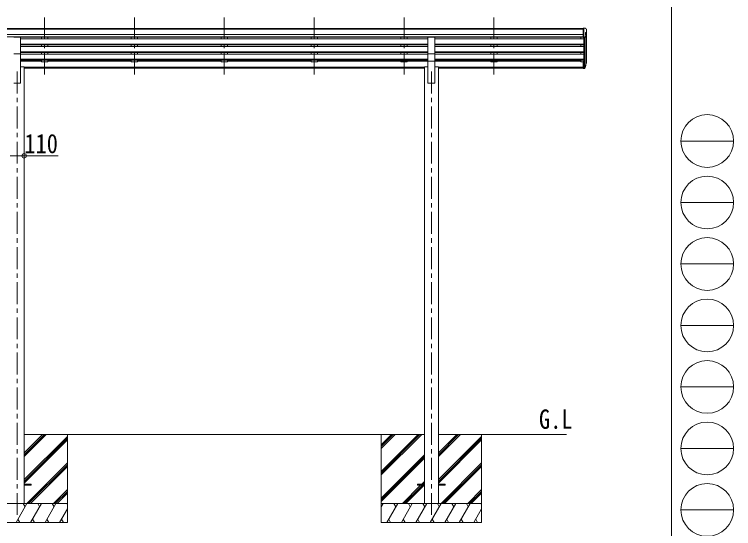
# Model space of a CAD drawing. Units: millimetres at full size, sheet at 1:35; some dimension numbers follow another scale. Extents: x -9837 to 9837, y -6790 to 6790.
# Drawn here: x 4108 to 9837, y -4314 to -216 of the extents above; entities that cross this region are included whole.
import ezdxf
from ezdxf.enums import TextEntityAlignment as Align

# ---------------------------------------------------------------- set-up
doc = ezdxf.new("R2010")
doc.units = ezdxf.units.MM
doc.header["$LTSCALE"] = 35
doc.header["$PDMODE"] = 32
doc.header["$PDSIZE"] = 35
doc.linetypes.add('CHAIN1', pattern=[8, 5, -1, 1, -1])
for name, color, linetype, lineweight in [('0-0_0', 7, 'Continuous', 9), ('0-1_本体', 5, 'CHAIN1', 9), ('0-3_ELV2', 4, 'Continuous', 9), ('0-6_OTH_LINE', 6, 'Continuous', 9), ('F-0_240', 7, 'Continuous', 9)]:
    doc.layers.add(name, color=color, linetype=linetype, lineweight=lineweight)
doc.layers.add('0-7_SHAPE', color=7, linetype='Continuous')
doc.styles.add('ＭＳ ゴシック', font='')
doc.styles.get('ＭＳ ゴシック').set_extended_font_data('MS Gothic')

msp = doc.modelspace()

# ---------------------------------------------------------------- linework, layer by layer
at = {"layer": '0-0_0'}
for p, q in [((4185.33, -3739.54), (4360.96, -3563.91)), ((4185.33, -3725.39), (4346.82, -3563.91)), ((4185.33, -3711.25), (4332.68, -3563.91)), ((4185.33, -3563.91), (7374.93, -3563.91)), ((4185.33, -3923.38), (4530.13, -3578.59)), ((4185.33, -3937.52), (4530.13, -3592.73)), ((4185.33, -3951.67), (4530.13, -3606.87)), ((4530.13, -3563.91), (4530.13, -4263.91)), ((7030.13, -3563.91), (7030.13, -4263.91)), ((7030.13, -3858.08), (7324.31, -3563.91)), ((7030.13, -3872.23), (7338.45, -3563.91)), ((7030.13, -3886.37), (7352.59, -3563.91)), ((7030.13, -3674.24), (7140.46, -3563.91)), ((7030.13, -3660.09), (7126.32, -3563.91)), ((7030.13, -3645.95), (7112.18, -3563.91)), ((7485.33, -3563.91), (8506.13, -3563.91)), ((7485.33, -3739.54), (7660.96, -3563.91)), ((7485.33, -3725.39), (7646.82, -3563.91)), ((7485.33, -3711.25), (7632.68, -3563.91)), ((7485.33, -3923.38), (7830.13, -3578.59)), ((7485.33, -3937.52), (7830.13, -3592.73)), ((7485.33, -3951.67), (7830.13, -3606.87)), ((7830.13, -3563.91), (7830.13, -4263.91)), ((7030.13, -4070.21), (7374.93, -3725.42)), ((7030.13, -4084.36), (7374.93, -3739.56)), ((7030.13, -4098.5), (7374.93, -3753.7)), ((4206.94, -4113.91), (4530.13, -3790.72)), ((4221.08, -4113.91), (4530.13, -3804.86)), ((4235.23, -4113.91), (4530.13, -3819)), ((7506.94, -4113.91), (7830.13, -3790.72)), ((7521.08, -4113.91), (7830.13, -3804.86)), ((7535.23, -4113.91), (7830.13, -3819)), ((7353.07, -3959.41), (7374.93, -3937.55)), ((7367.22, -3959.41), (7374.93, -3951.69)), ((4419.07, -4113.91), (4530.13, -4002.85)), ((7198.57, -4113.91), (7344.07, -3968.41)), ((7212.71, -4113.91), (7358.22, -3968.41)), ((7226.86, -4113.91), (7372.36, -3968.41)), ((7719.07, -4113.91), (7830.13, -4002.85)), ((4433.21, -4113.91), (4530.13, -4016.99)), ((4447.36, -4113.91), (4530.13, -4031.13)), ((7733.21, -4113.91), (7830.13, -4016.99)), ((7747.36, -4113.91), (7830.13, -4031.13)), ((4530.13, -4113.91), (3730.13, -4113.91)), ((4121.29, -4263.91), (4207.89, -4113.91)), ((4192.89, -4139.89), (4177.89, -4113.9)), ((4236.76, -4263.91), (4323.36, -4113.91)), ((4308.36, -4139.89), (4293.36, -4113.91)), ((4352.23, -4263.91), (4438.83, -4113.91)), ((4408.83, -4113.91), (4423.83, -4139.89)), ((4524.3, -4113.91), (4530.13, -4124.01)), ((7830.13, -4113.91), (7030.13, -4113.91)), ((7030.13, -4141.41), (7046.01, -4113.91)), ((7074.88, -4263.91), (7161.48, -4113.91)), ((7146.48, -4139.89), (7131.48, -4113.91)), ((7190.35, -4263.91), (7276.95, -4113.91)), ((7261.95, -4139.89), (7246.95, -4113.91)), ((7305.82, -4263.91), (7392.42, -4113.91)), ((7377.42, -4139.89), (7362.42, -4113.91)), ((7421.29, -4263.91), (7507.89, -4113.91)), ((7492.89, -4139.89), (7477.89, -4113.9)), ((7536.76, -4263.91), (7623.36, -4113.91)), ((7608.36, -4139.89), (7593.36, -4113.91)), ((7652.23, -4263.91), (7738.83, -4113.91)), ((7708.83, -4113.91), (7723.83, -4139.89)), ((7824.3, -4113.91), (7830.13, -4124.01)), ((4467.7, -4263.91), (4530.13, -4155.77)), ((7767.7, -4263.91), (7830.13, -4155.77)), ((4136.29, -4237.93), (4151.29, -4263.91)), ((4251.76, -4237.93), (4266.76, -4263.91)), ((4367.23, -4237.93), (4382.23, -4263.91)), ((4482.7, -4237.93), (4497.7, -4263.91)), ((7089.88, -4237.93), (7104.87, -4263.91)), ((7205.35, -4237.93), (7220.35, -4263.91)), ((7320.82, -4237.92), (7335.82, -4263.91)), ((7436.29, -4237.93), (7451.29, -4263.91)), ((7551.76, -4237.93), (7566.76, -4263.91)), ((7667.23, -4237.93), (7682.23, -4263.91)), ((7782.7, -4237.93), (7797.7, -4263.91)), ((3730.13, -4263.91), (4530.13, -4263.91)), ((7030.13, -4263.91), (7830.13, -4263.91))]:
    msp.add_line(p, q, dxfattribs=at)
at = {"layer": '0-1_本体'}
for p, q in [((4348.13, -239.5), (4348.13, -717.02)), ((5064.13, -239.5), (5064.13, -717.02)), ((5780.13, -239.5), (5780.13, -717.02)), ((6496.13, -239.5), (6496.13, -717.02)), ((7212.13, -239.5), (7212.13, -717.02)), ((7928.13, -239.5), (7928.13, -717.02)), ((4130.13, -670.34), (4130.13, -4213.91)), ((7430.13, -670.34), (7430.13, -4213.91))]:
    msp.add_line(p, q, dxfattribs=at)
at = {"layer": '0-3_ELV2'}
for p, q in [((2932.63, -328.63), (8637.63, -328.63)), ((2932.63, -333.85), (8637.63, -333.85)), ((8637.63, -327.03), (8627.63, -327.11)), ((8627.63, -328.63), (8627.63, -327.11)), ((8637.63, -399.01), (8637.63, -327.03)), ((8656.13, -327.03), (8637.63, -327.03)), ((8644.13, -400.01), (8644.13, -327.03)), ((8656.13, -327.03), (8658.46, -327.17)), ((8659.22, -327.59), (8663.29, -333.4)), ((8666.13, -336.4), (8666.13, -337.03)), ((8637.63, -377.38), (2922.63, -377.38)), ((8637.63, -395.23), (2922.63, -395.23)), ((4102.63, -397.66), (4157.63, -397.66)), ((4157.63, -529.45), (4157.63, -397.66)), ((7402.63, -398.48), (4157.63, -398.48)), ((4323.13, -398.48), (4323.13, -410.99)), ((4373.13, -398.48), (4373.13, -410.89)), ((5039.13, -398.48), (5039.13, -410.99)), ((5089.13, -398.48), (5089.13, -410.89)), ((5755.13, -398.48), (5755.13, -410.99)), ((5805.13, -398.48), (5805.13, -410.89)), ((6471.13, -398.48), (6471.13, -410.99)), ((6521.13, -398.48), (6521.13, -410.89)), ((7187.13, -398.48), (7187.13, -410.99)), ((7237.13, -398.48), (7237.13, -410.89)), ((7402.63, -529.45), (7402.63, -397.66)), ((7402.63, -397.66), (7457.63, -397.66)), ((7457.63, -529.45), (7457.63, -397.66)), ((8637.63, -398.58), (7457.63, -398.58)), ((7903.13, -398.48), (7903.13, -410.99)), ((7953.13, -398.48), (7953.13, -410.89)), ((8619.13, -398.48), (8619.13, -410.99)), ((8637.63, -399.01), (8644.13, -399.01)), ((8644.13, -400.01), (8649.34, -399.69)), ((8644.13, -400.01), (8644.13, -592.63)), ((8650.13, -399.53), (8650.14, -637.41)), ((8651.76, -398.2), (8660.76, -382.6)), ((8658.13, -361.54), (8658.13, -377.81)), ((8663.6, -358.21), (8658.28, -361.28)), ((8659.16, -385.37), (8659.16, -618.97)), ((8664.13, -357.6), (8664.13, -592.27)), ((7402.63, -410.99), (4157.63, -410.99)), ((7402.63, -452.86), (4157.63, -452.86)), ((7402.63, -454.36), (4157.63, -454.36)), ((7457.63, -410.99), (8644.13, -410.99)), ((7457.63, -452.86), (8644.13, -452.86)), ((7457.63, -454.36), (8644.13, -454.36)), ((7402.63, -458.68), (4157.63, -458.68)), ((7402.63, -471.53), (4157.63, -471.53)), ((7402.63, -513.41), (4157.63, -513.41)), ((7402.63, -514.91), (4157.63, -514.91)), ((4323.13, -458.68), (4323.13, -471.53)), ((4373.13, -458.68), (4373.13, -471.53)), ((5039.13, -458.68), (5039.13, -471.53)), ((5089.13, -458.68), (5089.13, -471.53)), ((5755.13, -458.68), (5755.13, -471.53)), ((5805.13, -458.68), (5805.13, -471.53)), ((6471.13, -458.68), (6471.13, -471.53)), ((6521.13, -458.68), (6521.13, -471.53)), ((7187.13, -458.68), (7187.13, -471.53)), ((7237.13, -458.68), (7237.13, -471.53)), ((7457.63, -458.68), (8644.13, -458.68)), ((7457.63, -471.53), (8644.13, -471.53)), ((7457.63, -513.41), (8644.13, -513.41)), ((7457.63, -514.91), (8644.13, -514.91)), ((7903.13, -458.68), (7903.13, -471.53)), ((7953.13, -458.68), (7953.13, -471.53)), ((8619.13, -458.68), (8619.13, -471.53)), ((4102.63, -529.45), (4157.63, -529.45)), ((7402.63, -519.22), (4157.63, -519.22)), ((4157.63, -529.45), (4157.63, -763.91)), ((7402.63, -532.08), (4157.63, -532.08)), ((4323.13, -519.22), (4323.13, -531.98)), ((4373.13, -519.22), (4373.13, -532.08)), ((5039.13, -519.22), (5039.13, -531.98)), ((5089.13, -519.22), (5089.13, -532.08)), ((5755.13, -519.22), (5755.13, -531.98)), ((5805.13, -519.22), (5805.13, -532.08)), ((6471.13, -519.22), (6471.13, -531.98)), ((6521.13, -519.22), (6521.13, -532.08)), ((7187.13, -519.22), (7187.13, -531.98)), ((7237.13, -519.22), (7237.13, -532.08)), ((7402.63, -529.45), (7402.63, -763.91)), ((7402.63, -529.45), (7457.63, -529.45)), ((7457.63, -519.22), (8644.13, -519.22)), ((7457.63, -529.45), (7457.63, -763.91)), ((7457.63, -532.08), (8644.13, -532.08)), ((7903.13, -519.22), (7903.13, -531.98)), ((7953.13, -519.22), (7953.13, -532.08)), ((8619.13, -519.22), (8619.13, -532.08)), ((7402.63, -573.96), (4157.63, -573.96)), ((7402.63, -575.46), (4157.63, -575.46)), ((7402.63, -579.77), (4157.63, -579.77)), ((4323.13, -588.32), (4157.63, -588.32)), ((4323.13, -579.77), (4323.13, -593.26)), ((4373.13, -593.26), (4323.13, -593.26)), ((4373.13, -579.77), (4373.13, -593.26)), ((5039.13, -588.32), (4373.13, -588.32)), ((5039.13, -579.77), (5039.13, -593.26)), ((5089.13, -593.26), (5039.13, -593.26)), ((5089.13, -579.77), (5089.13, -593.26)), ((5755.13, -588.32), (5089.13, -588.32)), ((5755.13, -579.77), (5755.13, -593.26)), ((5805.13, -593.26), (5755.13, -593.26)), ((5805.13, -579.77), (5805.13, -593.26)), ((6471.13, -588.32), (5805.13, -588.32)), ((6471.13, -579.77), (6471.13, -593.26)), ((6521.13, -593.26), (6471.13, -593.26)), ((6521.13, -579.77), (6521.13, -593.26)), ((7402.63, -588.32), (6521.13, -588.32)), ((7187.13, -579.77), (7187.13, -593.26)), ((7457.63, -588.32), (7187.13, -588.32)), ((7237.13, -593.26), (7187.13, -593.26)), ((7237.13, -579.77), (7237.13, -593.26)), ((8619.13, -588.32), (7237.13, -588.32)), ((7457.63, -573.96), (8644.13, -573.96)), ((7457.63, -575.46), (8644.13, -575.46)), ((7457.63, -579.77), (8644.13, -579.77)), ((7903.13, -579.77), (7903.13, -593.26)), ((7953.13, -593.26), (7903.13, -593.26)), ((7953.13, -579.77), (7953.13, -593.26)), ((8619.13, -579.77), (8619.13, -593.26)), ((8619.13, -593.26), (8637.63, -593.26)), ((8637.63, -592.63), (8637.63, -646.66)), ((8637.63, -592.63), (8644.13, -592.63)), ((8644.13, -592.63), (8644.13, -647.4)), ((8650.56, -636.98), (8658.32, -621.58)), ((8659.77, -621.94), (8651.57, -638.11)), ((8660.38, -622.5), (8651.57, -646.05)), ((8662.43, -605.44), (8659.16, -612.51)), ((8663.04, -606.82), (8659.16, -614.77)), ((8660.72, -618.09), (8660.38, -622.5)), ((4185.33, -634.91), (4157.63, -634.91)), ((4185.33, -634.91), (4185.33, -4113.91)), ((7374.93, -635.33), (4185.33, -635.33)), ((7374.93, -636.73), (4185.33, -636.73)), ((7374.93, -644.42), (4185.33, -644.42)), ((7374.93, -634.91), (7374.93, -4113.91)), ((7374.93, -634.91), (7402.63, -634.91)), ((7485.33, -634.91), (7457.63, -634.91)), ((7485.33, -634.91), (7485.33, -4113.91)), ((7485.33, -635.33), (8637.63, -635.33)), ((7485.33, -636.73), (8637.63, -636.73)), ((8637.63, -644.42), (7485.33, -644.42)), ((8637.63, -632.76), (8644.13, -632.76)), ((8637.63, -637.64), (8644.13, -637.64)), ((8637.63, -646.66), (8644.13, -646.66)), ((8644.13, -637.66), (8649.27, -637.66)), ((8644.13, -639.47), (8648.98, -639.47)), ((8644.13, -647.4), (8648.98, -647.4)), ((4102.63, -763.91), (4157.63, -763.91)), ((7402.63, -763.91), (7457.63, -763.91)), ((4185.33, -3959.41), (4240.13, -3959.41)), ((4185.33, -3968.41), (4240.13, -3968.41)), ((4240.13, -3959.41), (4240.13, -3968.41)), ((7320.13, -3959.41), (7374.93, -3959.41)), ((7485.33, -3959.41), (7540.13, -3959.41)), ((7485.33, -3968.41), (7540.13, -3968.41)), ((7540.13, -3959.41), (7540.13, -3968.41))]:
    msp.add_line(p, q, dxfattribs=at)
msp.add_lwpolyline([(7320.13, -3959.41), (7320.13, -3968.41), (7374.93, -3968.41)], dxfattribs=at)
for centre, radius, start, end in [((8658.4, -328.17), 1, 35, 86.5), ((8663.13, -336.4), 3, 0, 87), ((8464.13, -337.03), 202, 355.05096, 0), ((8649.16, -396.7), 3, 273.5, 330), ((8658.43, -361.54), 0.3, 120, 180), ((8658.43, -377.81), 0.3, 180, 265.2833), ((8658.16, -381.1), 3, 330, 85.2833), ((8659.23, -353.84), 6.18, 315.00103, 354.2965), ((8633.54, -595.95), 30.41, 341.80266, 352.8448), ((8634.95, -597.7), 29.53, 342.01856, 353.49194)]:
    msp.add_arc(centre, radius, start, end, dxfattribs=at)
for centre, major_axis, ratio, start_param, end_param in [((8574.21, -598.04), (88.05, 0), 0.90356, 5.9828017, 6.0168888), ((8659.42, -618.09), (-1.3, 0), 0.90356, 2.9359903, 4.9130961), ((8573.5, -601.9), (89.07, 0), 0.90356, 6.0316505, 6.077583), ((8576.27, -591.46), (-87.93, 4.42), 0.541684, 3.060334, 3.2172517), ((8575.48, -598.14), (89.06, 1.43), 0.57596, 6.1985533, 6.3701348), ((8648.98, -636.76), (3, 0), 0.90356, 4.712389, 5.7595865), ((8648.98, -644.69), (-3, 0), 0.90356, 1.5707963, 2.6179939), ((8649.27, -636.31), (1.5, 0), 0.90356, 4.712389, 5.7595865)]:
    msp.add_ellipse(centre, major_axis=major_axis, ratio=ratio, start_param=start_param, end_param=end_param, dxfattribs=at)
at = {"layer": '0-6_OTH_LINE'}
msp.add_line((4074.93, -1343.46), (4185.33, -1343.46), dxfattribs=at)
at = {"layer": '0-6_OTH_LINE', "lineweight": 18}
msp.add_line((4185.33, -1343.46), (4457.02, -1343.46), dxfattribs=at)
at = {"layer": '0-6_OTH_LINE'}
msp.add_point((4185.33, -1343.46), dxfattribs=at)
at = {"layer": 'F-0_240', "color": 5}
msp.add_line((9342.6, 6790), (9342.6, -6790), dxfattribs=at)
at = {"layer": 'F-0_240', "color": 4}
for p, q in [((9417.4, -1225), (9837.4, -1225)), ((9417.4, -1715), (9837.4, -1715)), ((9417.4, -2205), (9837.4, -2205)), ((9417.4, -2695), (9837.4, -2695)), ((9417.4, -3185), (9837.4, -3185)), ((9417.4, -3675), (9837.4, -3675)), ((9417.4, -4165), (9837.4, -4165))]:
    msp.add_line(p, q, dxfattribs=at)
for centre in [(9627.4, -1225), (9627.4, -1715), (9627.4, -2205), (9627.4, -2695), (9627.4, -3185), (9627.4, -3675), (9627.4, -4165)]:
    msp.add_circle(centre, 210, dxfattribs=at)

# ---------------------------------------------------------------- texts
at = {"layer": '0-6_OTH_LINE', "color": 7, "style": 'ＭＳ ゴシック', "width": 0.85}
msp.add_text('110', height=154, dxfattribs=at).set_placement((4187.23, -1368.39), align=Align.BOTTOM_LEFT)
at = {"layer": '0-7_SHAPE', "style": 'ＭＳ ゴシック', "width": 0.85}
msp.add_text('G.L', height=154, dxfattribs=at).set_placement((8286.8, -3564.56), align=Align.BOTTOM_LEFT)

doc.saveas('drawing.dxf')
